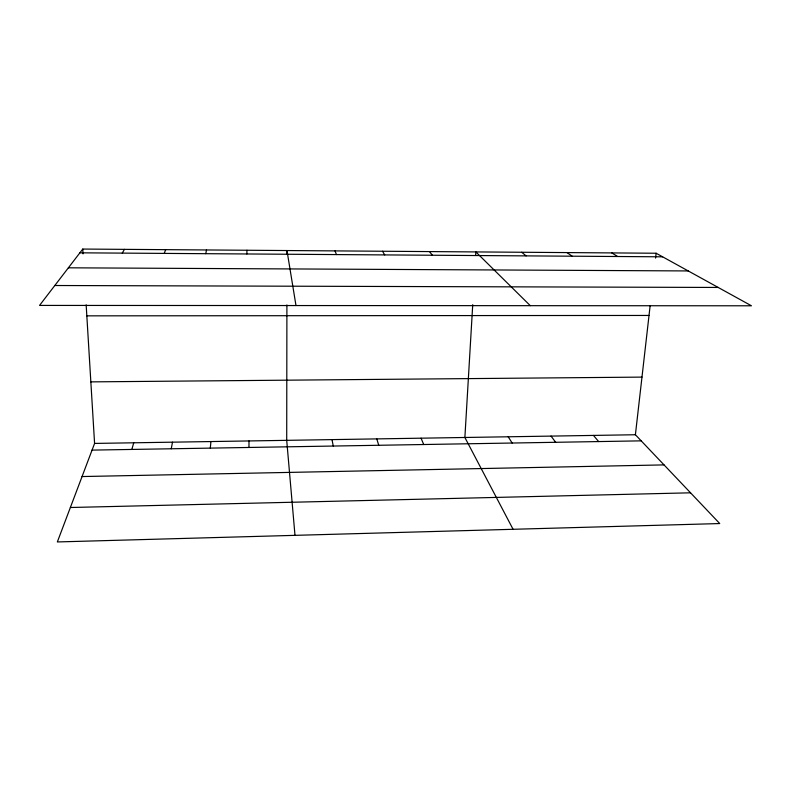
<?xml version="1.0" encoding="UTF-8"?>
<svg xmlns="http://www.w3.org/2000/svg" width="791" height="791" viewBox="0 0 791 791"><rect width="100%" height="100%" fill="white"/><g stroke="black" fill="none" stroke-linecap="round" stroke-linejoin="round"><path stroke-width="1.19" d="M286.906 304.95L286.708 440.34L294.994 535.349M286.985 254.198L286.985 250.549L295.982 305.553M248.967 447.469L248.997 440.943M246.881 253.97L246.95 250.253M472.731 304.664L464.881 437.482L513.072 529.288M475.638 255.493L475.846 251.924L530.296 305.672M210.297 448.121L210.93 441.556M86.16 304.832L94.584 443.425L57.348 541.944L719.741 523.553L635.4 434.743L650.103 305.969M655.581 258.074L656.125 253.239L82.768 249.056L39.55 305.415L751.45 305.791L656.125 253.239M171.251 448.774L172.507 442.169M205.759 253.684L206.51 249.956M131.84 449.436L133.728 442.792M164.221 253.407L165.675 249.659M122.259 253.12L124.424 249.353M70.369 507.506L690.553 492.813M82.066 476.548L664.045 464.9M92.053 450.109L641.214 440.854M94.584 443.425L635.4 434.743M90.836 381.875L641.985 377.109M86.822 315.846L649.025 315.451M54.806 285.511L718.179 287.449M68.382 267.813L688.229 270.937M79.871 252.823L662.611 256.818M611.829 252.922L617.642 256.511M567.018 252.596L572.14 256.195M521.694 252.26L526.114 255.879M593.458 435.416L598.658 441.576M429.464 251.587L432.4 255.236M551.06 436.098L555.648 442.298M508.208 436.78L512.153 443.029M382.528 251.241L384.713 254.91M421.069 438.184L423.709 444.522M335.038 250.895L336.442 254.583M376.783 438.896L378.741 445.274M331.993 439.608L333.268 446.045M82.768 249.056L83.055 253.871"/></g></svg>
